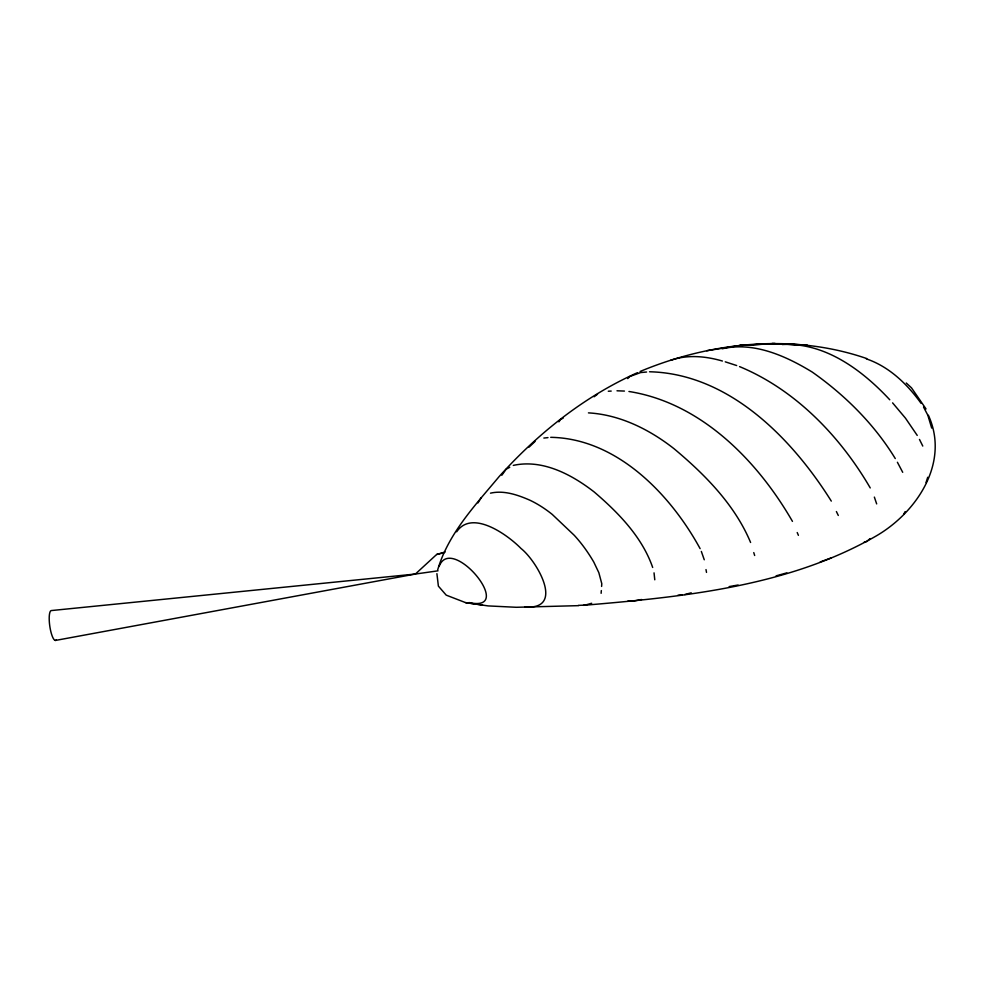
<?xml version="1.0" encoding="UTF-8"?>
<svg xmlns="http://www.w3.org/2000/svg" width="984" height="984" viewBox="0 0 984 984"><rect width="100%" height="100%" fill="white"/><g stroke="black" fill="none" stroke-linecap="round" stroke-linejoin="round"><path stroke-width="1.48" d="M601.126 593.315L601.322 590.572M601.605 586.439L601.79 583.697L598.838 572.676L593.807 562.11A100.946 56.715 66.9 0 0 574.201 535.259L552.196 514.374A139.15 78.166 66.9 0 0 529.429 500.007C517.363 494.78 503.685 490.106 490.487 493.168M654.778 579.797L654.04 572.86M439.122 566.489C451.324 532.984 517.117 613.216 468.95 602.552M437.671 569.896C448.249 533.562 475.518 504.915 499.171 476.527C537.953 433.391 584.336 396.38 637.546 372.653M926.03 482.541L927.727 477.265M456.662 531.803C471.963 509.036 507.695 534.829 521.04 548.506C537.043 561.114 565.689 610.486 524.632 606.894M903.706 514.3L905.132 511.606M477.966 502.922L481.078 497.83M558.887 421.853L560.536 419.492L563.168 418.126M501.828 475.26L506.145 469.208L509.724 467.302M627.731 378.606L629.858 376.491L640.658 372.555L646.574 372.026M529.035 447.154L535.099 441.386M445.137 552.012L436.662 554.472L415.383 574.041L55.473 640.436M870.077 538.592L866.806 541.532L864.05 542.282M594.115 396.773L597.509 394.227M691.248 592.823L684.741 594.533M640.092 371.485C710.977 341.866 793.288 333.17 866.744 358.557M820.238 561.926L831.037 557.989M591.655 603.266L585.283 605.074L578.395 605.381M776.081 575.861L786.868 572.86M670.608 360.341C687.312 354.412 705.688 356.159 722.416 361.03M436.662 554.472L444.042 552.701M722.268 348.779C753.695 341.473 785.835 355.937 812.206 372.05C845.035 395.15 874.296 424.215 895.268 458.569M513.291 465.395C542.578 458.974 571.741 474.534 594.238 492.012C618.37 512.701 642.072 536.895 652.675 567.461M641.531 599.502L633.475 601.113L627.78 601.15M729.169 586.599L738.098 585M706.746 350.734L741.272 345.249M438.003 570.831L415.383 574.041L51.365 610.56A15.08 3.678 81.9 0 0 50.036 627.681A15.08 3.678 81.9 0 0 56.359 639.858M543.857 438.052L547.977 437.622M550.72 437.327C616.796 438.397 670.485 494.337 700.116 548.654M677.878 595.259L681.998 594.828M649.526 371.767C728.714 373.625 791.862 438.175 831.296 501.102M583.549 605.32C682.589 596.907 786.462 586.944 874.481 536.944C915.919 513.746 950.298 463.193 928.392 415.273M782.243 344.511C824.85 342.248 862.119 370.046 889.77 399.787M608.297 391.226L611.199 391.078M617.005 390.796L624.434 391.066M578.432 605.652L516.293 607.288L488.089 605.91L465.555 602.614L446.207 595.135L438.384 586.12L436.908 573.66M588.444 412.874C619.908 414.682 649.415 429.43 673.917 448.618C704.938 474.534 734.814 504.718 750.595 542.479M802.501 344.843L772.071 343.613L739.734 345.507L775.294 343.564L772.071 343.613L807.384 345.15M628.948 391.484C700.977 402.825 757.508 460.684 792.452 521.372M465.555 602.614L482.517 605.025M725.257 361.829L736.684 365.544M739.55 366.601C795.441 389.738 840.213 436.342 870.237 487.929M866.277 358.84C889.142 366.601 907.248 384.092 921.086 403.354M906.276 383.01L911.491 387.844L926.03 408.938M892.599 402.874L905.477 418.175L917.223 435.408M897.396 462.259L902.709 472.308M919.474 439.43L922.771 446.059M923.546 407.056L927.826 415.187L931.7 428.077M836.388 511.545L838.294 515.456M874.358 497.104L876.67 503.906M701.334 551.421L704.261 559.773M797.212 532.541L798.405 535.333M753.769 552.602L754.666 555.493M706.008 569.588L706.512 572.405"/></g></svg>
